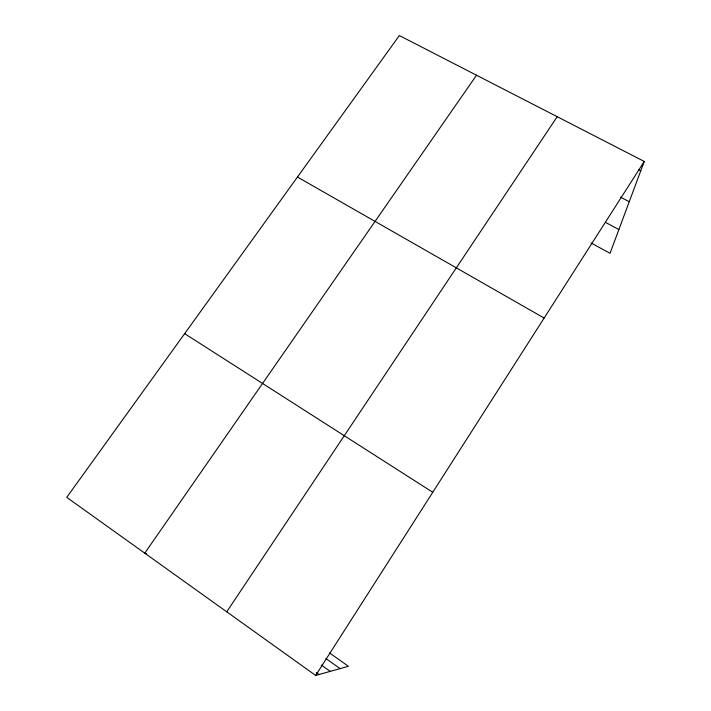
<?xml version="1.0" encoding="UTF-8"?>
<svg xmlns="http://www.w3.org/2000/svg" width="711" height="711" viewBox="0 0 711 711"><rect width="100%" height="100%" fill="white"/><g stroke="black" fill="none" stroke-linecap="round" stroke-linejoin="round"><path stroke-width="1.07" d="M329.602 652.991L348.426 666.287L315.675 675.45L66.754 497.353L399.36 35.55L644.246 161.45L610.038 253.303L591.01 242.949M315.675 675.45L644.246 161.45M226.738 611.816L557.202 116.702M476.53 75.224L144.76 553.167L146.724 553.647M638.798 169.805L640.753 170.818M620.427 197.089L629.244 201.737M605.434 222.33L618.881 229.546M297.447 177.048L544.137 318.057M184.656 333.655L432.759 492.288M325.887 658.537L340.107 668.616M321.319 665.034L330.233 671.38M316.386 672.562L319.088 674.499"/></g></svg>
